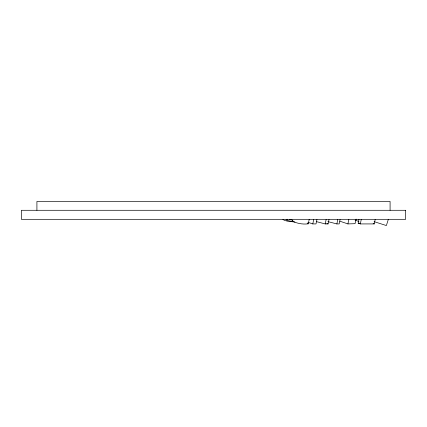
<?xml version="1.0" encoding="UTF-8"?>
<svg xmlns="http://www.w3.org/2000/svg" width="427" height="427" viewBox="0 0 427 427"><rect width="100%" height="100%" fill="white"/><g stroke="black" fill="none" stroke-linecap="round" stroke-linejoin="round"><path stroke-width="0.64" d="M292.735 220.279L292.591 221.229C297.363 223.567 302.978 224.506 308.262 223.828L309.191 219.451M307.856 222.248L312.794 223.924L313.722 219.547M316.935 219.547L316.012 223.924L312.794 223.924M316.274 221.586L325.209 223.924L326.132 219.547M325.209 223.924L328.08 223.924L329.009 219.547M327.904 221.618L336.86 223.924L337.784 219.547M340.084 219.547L339.155 223.924L336.86 223.924M339.887 221.202L347.914 223.924L348.838 219.547M347.914 223.924L355.05 223.679L356.107 219.11M375.168 219.547L374.244 223.924L360.313 223.924L358.152 223.193L358.947 219.441M360.313 223.924L361.242 219.547M388.378 219.243L386.366 225.552L374.079 221.629M287.472 219.238C282.546 219.857 292.228 221.65 293.248 221.373M358.152 223.193L359.443 223.193M294.924 222.061L287.302 221.159L284.254 220.279L282.887 219.366M289.362 219.307L292.933 220.289M373.161 223.556L374.244 223.924M355.163 220.209L358.931 221.485M326.847 223.502L328.08 223.924M307.205 223.47L308.262 223.828M390.086 210.287L390.086 201.448L36.914 201.448L36.914 210.287M405.65 210.287L21.35 210.287L21.35 219.318L405.65 219.318L405.65 210.287"/></g></svg>
